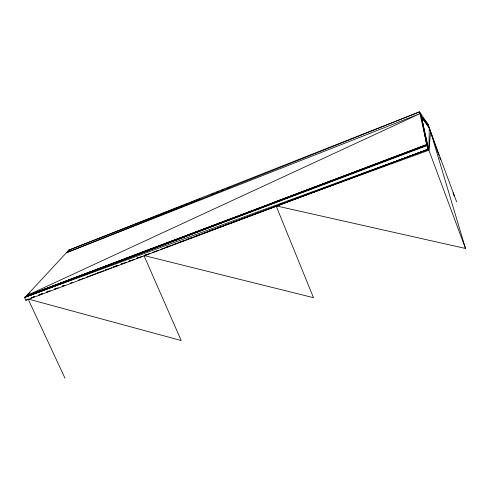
<?xml version="1.0" encoding="UTF-8"?>
<svg xmlns="http://www.w3.org/2000/svg" width="490" height="490" viewBox="0 0 490 490"><rect width="100%" height="100%" fill="white"/><g stroke="black" fill="none" stroke-linecap="round" stroke-linejoin="round"><path stroke-width="0.73" d="M428.866 126.702L427.868 124.013L428.854 127.014L421.376 116.743L419.556 111.843L68.802 250.133L26.57 295.727L26.76 296.138L24.5 297.436L25.841 300.309L428.303 149.26L421.376 116.743L420.157 112.731L427.709 123.927L456.613 201.843M160.542 249.441L428.303 149.26L426.943 145.616L421.376 116.743L427.709 123.927M438.96 155.483L429.289 128.031L430.606 131.737L428.891 150.228L296.174 198.542M427.856 124.319L421.376 116.743L426.772 144.544L26.111 296.223L142.382 251.976L142.578 252.417L26.57 295.727L29.872 292.61M25.841 300.309L28.095 298.998L64.962 378.158M26.57 295.727L419.954 113.662L66.389 252.736L67.675 252.068M66.389 252.736L419.556 111.843L426.772 144.544L465.5 248.473L276.838 206.021M153.609 216.966L68.802 250.133L70.144 249.98M155.036 216.409L158.601 215.012M160.022 214.455L178.556 207.209M179.977 206.651L183.542 205.261M184.969 204.704L188.534 203.307M189.955 202.75L194.946 200.802M196.374 200.245L199.932 198.848M211.337 194.389L213.475 193.556M216.329 192.441L218.467 191.602M221.315 190.488L223.452 189.655M227.728 187.982L229.865 187.143M426.943 145.616L24.5 297.436L274.737 202.523L274.541 202.052L426.968 145.058L428.303 149.26L24.5 297.436L142.578 252.417M26.111 296.223L426.772 144.544M24.5 297.436L426.968 145.058L26.76 296.138M48.829 291.207L46.685 292.016L50.286 290.693M54.549 289.063L56.693 288.255M62.414 286.105L64.558 285.303M97.449 272.948L99.593 272.146M105.313 269.996L107.457 269.188M113.178 267.038L116.755 265.696M121.042 264.086L123.186 263.283M128.907 261.133L131.051 260.325M136.771 258.181L138.915 257.373M166.784 246.905L168.928 246.103M209.647 230.808L211.79 230M217.511 227.856L219.649 227.048M225.369 224.904L227.507 224.102M233.228 221.952L235.371 221.149M241.086 218.999L243.23 218.197M248.945 216.047L251.088 215.245M256.803 213.095L258.947 212.293M361.136 173.913L363.28 173.105M368.995 170.955L371.138 170.153M54.58 289.088L58.163 287.746M62.457 286.142L64.607 285.339M70.333 283.196L72.483 282.387M78.21 280.249L80.354 279.441M81.787 278.908L83.937 278.106M86.081 277.297L88.231 276.495M89.664 275.962L96.107 273.549M97.541 273.016L103.984 270.603M105.411 270.07L111.855 267.656M113.288 267.124L118.298 265.243M121.165 264.177L126.175 262.297M129.042 261.225L134.052 259.351M136.912 258.279L141.929 256.405M144.789 255.333L149.799 253.459M152.666 252.387L158.393 250.243M142.382 251.976L274.737 202.523M144.642 255.223L146.786 254.42M166.845 246.929L168.995 246.127M174.722 243.989L176.872 243.181M178.305 242.648L180.455 241.846M182.605 241.043L184.755 240.241M186.188 239.708L192.631 237.295M194.065 236.762L200.514 234.355M201.947 233.816L208.391 231.409M209.824 230.876L216.274 228.469M217.701 227.93L224.15 225.523M225.584 224.99L232.027 222.576M233.461 222.043L239.91 219.636M241.343 219.097L247.787 216.69M249.22 216.157L428.303 149.26L351.122 177.956M288.236 201.335L290.38 200.539M296.101 198.413L298.245 197.617M303.959 195.492L307.53 194.163M311.818 192.57L315.395 191.241M319.682 189.642L324.686 187.786M327.541 186.721L332.545 184.865M335.405 183.799L340.403 181.937M343.263 180.877L349.695 178.482M280.396 204.287L283.98 202.982M288.285 201.415L294.741 199.063M28.83 299.2L181.19 340.526L143.925 255.492L313.502 297.687L276.091 205.855M454.273 195.908L453.134 192.839L453.66 195.014M439.653 157.517L440.486 159.801M430.606 131.737L465.5 248.473M429.283 128.172L428.891 150.228L421.376 116.743L429.283 128.172M34.527 296.579L30.956 297.926L34.539 296.585M42.391 293.626L38.82 294.968L42.41 293.639"/></g></svg>
